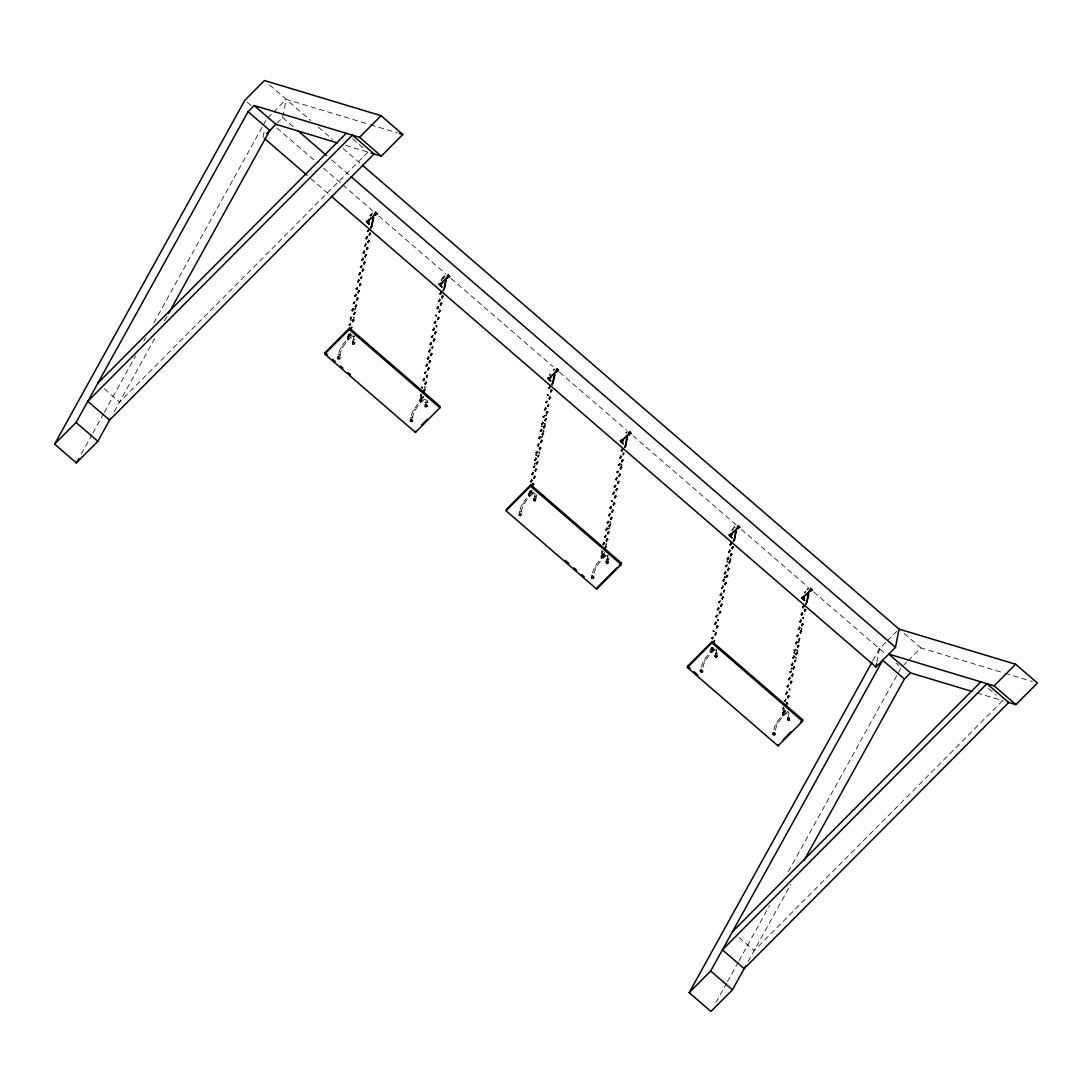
<?xml version="1.0" encoding="UTF-8"?>
<svg xmlns="http://www.w3.org/2000/svg" width="1092" height="1092" viewBox="0 0 1092 1092"><rect width="100%" height="100%" fill="white"/><g stroke="black" fill="none" stroke-linecap="round" stroke-linejoin="round"><path stroke-width="0.75" stroke-dasharray="5 3.75" d="M354.081 335.804L353.235 340.254M263.09 137.264L264.701 128.979M276.918 123.355L282.678 117.567L286.213 99.345L368.809 124.242M339.967 355.364C340.868 348.375 345.85 342.042 350.778 337.496M350.6 333.033L350.082 335.654L348.293 333.251M351.092 334.138C347.038 340.254 339.189 346.505 338.534 355.037L339.748 354.709M412.489 418.045C413.39 411.07 418.373 404.736 423.3 400.177M420.406 394.485C419.396 397.734 423.123 400.054 424.515 398.416M420.775 394.389C421.58 397.925 423.259 400.573 423.123 395.727M423.614 396.833C419.56 402.948 411.711 409.2 411.056 417.731L412.271 417.403M425.757 402.948L426.303 400.109M427.19 403.276L427.736 400.436M531.913 489.762L531.394 492.383L529.606 490.158M535.094 494.157L534.534 496.983L535.749 496.655M535.967 497.31L536.527 494.471M592.656 573.041C593.816 565.192 601.146 559.336 604.927 553.562M594.075 573.368C595.399 567.021 599.986 561.111 604.613 556.906M601.897 550.245L601.692 553.74L605.268 555.705M604.436 552.456C603.712 564.741 596.71 555.446 604.627 553.316M607.889 555.418L607.07 559.677L608.271 559.35M608.49 560.005L609.049 557.166M701.433 667.076C702.975 660.018 708.353 653.439 713.458 648.921M702.866 667.403C704.176 661.056 708.776 655.145 713.39 650.955M712.967 647.802C712.148 649.549 713.486 649.617 711.165 647.392M713.158 647.802C712.025 656.961 706.306 651.555 712.544 647.201M716.68 649.467L715.847 653.712L717.28 654.04L717.84 651.201M773.955 729.77C774.638 722.14 785.162 712.912 786.24 710.291M775.388 730.098C776.699 723.75 781.299 717.84 785.926 713.636M783.21 706.974C780.848 710.401 785.68 714.086 788.26 711.22M783.687 708.094C783.919 711.629 786.063 713.745 785.749 709.186M788.369 716.407L788.929 713.567M876.89 662.039L879.456 648.798L886.376 641.837M421.075 394.635L420.324 394.84M603.917 555.077C602.907 554.19 600.764 551.214 603.221 551.747M81.299 453.985L92.001 434.63M92.834 433.142L103.535 413.786M104.368 412.298L135.667 355.733M143.898 340.84L145.55 337.865M153.781 322.986L265.806 120.529M114.196 411.752L156.279 335.708M164.496 320.83L166.967 316.366M872.877 660.701L879.456 648.798M715.888 1002.538L726.603 983.182M727.422 981.694L738.124 962.339M738.956 960.851L769.423 905.773M788.369 871.539L901.214 667.594L896.095 663.172M748.075 961.588L790.867 884.261M267.786 117.881L272.386 113.254M273.546 112.094L286.213 99.345M368.004 152.102L119.588 402.02L104.231 388.738M337.919 354.9L338.834 353.985L340.581 355.501M352.62 340.117L354.859 339.503M410.442 417.594L412.694 416.98L413.104 418.195M425.143 402.812L427.382 402.197M519.232 511.629L521.471 511.015L521.894 512.23M533.92 496.846L534.834 495.932L536.582 497.447M606.456 559.541L607.357 558.626L609.104 560.141M715.233 653.576L716.147 652.661L717.894 654.176M887.523 640.676L896.737 631.408M903.521 665.287L906.974 661.807M908.134 660.646L920.802 647.897L1003.398 672.795M1002.592 700.654L754.176 950.572L738.82 937.291M712.475 648.102L710.36 652.852L712.434 647.87M784.534 708.476L783.742 708.612M425.935 399.276L422.727 400.095M534.998 493.147L531.517 494.13M533.838 492.151L531.749 492.874L532.746 493.011M715.137 648.88C712.707 649.958 713.581 650.109 711.083 648.512M352.252 335.585L349.863 336.049L347.857 334.316M606.087 555.009L604.968 555.692M716.557 649.74L712.83 650.859M789.093 712.434L785.353 713.554M421.662 395.168L420.884 394.622M608.217 555.528L604.04 556.824M350.791 333.893L351.01 334.493M423.327 396.573L423.532 397.188M532.323 491.223C530.889 493.693 519.915 503.822 519.847 511.766L521.28 512.093C522.181 505.105 527.163 498.771 532.091 494.226M602.088 551.119L602.211 551.474M783.401 707.848L783.606 708.449M786.049 712.284L786.281 712.421M353.712 339.762L354.436 339.926M426.249 402.457L426.958 402.62M350.204 337.401L354.709 336.077L354.04 335.49M532.446 493.011L529.443 491.414M370.42 124.734L397.952 133.033M345.645 145.359L368.345 152.211M1005.009 673.286L1032.541 681.585M976.999 692.942L1002.934 700.764M352.634 138.821L365.438 149.891M988.506 688.492L996.191 695.126M269.574 84.958L310.729 120.529M318.468 127.218L332.664 139.489M342.984 148.416L361.043 164.018M904.162 633.51L920.802 647.897M282.678 117.567L295.577 128.719M331.695 159.937L349.768 175.553M247.434 102.457L251.269 105.774M276.945 127.969L315.656 161.425M323.396 168.113L341.455 183.729M342.751 184.848L373.71 211.616M378.869 216.08L445.959 274.065M451.119 278.528L553.043 366.639M559.5 372.208L626.59 430.207M633.032 435.776L736.254 524.993M741.413 529.456L808.503 587.455M813.663 591.919L885.858 654.326M310.824 178.528L330.18 195.263M703.971 661.452A8.763 1.747 -49.2 0 1 705.023 659.977M776.494 724.146A8.763 1.747 -49.2 0 1 777.545 722.672M522.659 504.722A8.763 1.747 -49.2 0 1 523.71 503.248M595.181 567.403A8.763 1.747 -49.2 0 1 596.232 565.943M341.346 347.993A8.763 1.747 -49.2 0 1 342.397 346.519M413.868 410.674A8.763 1.747 -49.2 0 1 414.919 409.213M347.474 336.473C346.451 346.601 353.781 327.477 347.474 336.473M348.239 336.664C345.441 344.758 353.016 329.02 348.239 336.664M419.997 399.167C418.973 409.295 426.303 390.172 419.997 399.167M420.761 399.344C418.045 407.439 425.525 391.714 420.761 399.344M528.787 493.202C527.791 503.275 535.025 484.343 528.787 493.202M529.552 493.393C526.822 501.365 534.302 485.763 529.552 493.393M602.074 556.074C599.317 564.086 606.824 548.566 602.074 556.074M782.623 712.626C781.599 722.754 788.929 703.63 782.623 712.626M783.387 712.817C780.616 720.856 788.124 705.255 783.387 712.817M350.163 335.299L349.631 335.845L350.15 335.326M531.476 492.028L530.944 492.574L531.463 492.055M604.013 554.722L603.466 555.268L603.985 554.736M347.488 337.537L347.72 338.233L347.488 337.537M420.01 400.232L420.243 400.928L420.01 400.232M528.787 494.267L529.033 494.963L528.787 494.267M601.323 556.961L601.555 557.657L601.323 556.961M710.1 650.996L710.346 651.692L710.1 650.996M782.623 713.69L782.868 714.386L782.623 713.69"/><path stroke-width="1.5" d="M324.774 354.067L325.034 352.702L349.522 328.078L440.172 406.442L439.912 407.807L415.424 432.432L324.774 354.067L349.249 329.443L349.522 328.078M367.895 221.976L367.267 220.68L368.7 222.413M373.71 217.745L371.621 226.631L372.973 217.95M374.856 214.441L372.126 217.554L374.897 214.441L375.675 215.11L374.488 214.851M376.426 214.291L374.911 212.981L375.716 213.418M440.417 284.671L440.595 283.797C437.851 282.651 443.038 286.841 440.595 283.797M440.963 282.978L441.673 283.852L443.256 281.286M441.359 283.197L444.212 280.33M415.424 432.432L415.697 431.067M446.232 280.426L444.144 289.312L445.495 280.644M447.392 277.136L444.649 280.248L447.42 277.136L448.198 277.805L447.01 277.532M448.061 276.986L448.239 276.112C445.495 274.952 450.682 279.156 448.239 276.112M506.087 510.797L506.347 509.432L530.835 484.807L621.485 563.172L621.225 564.537L596.737 589.161L506.087 510.797L530.562 486.172L530.835 484.807M549.208 378.719L549.385 377.832C546.915 376.385 550.764 380.78 549.972 378.173L549.153 378.992L550.15 378.719L549.385 377.832M552.047 375.32L550.464 377.887M553.002 374.365L550.15 377.231M552.648 383.101L554.272 374.679M552.934 383.36L555.023 374.474M556.169 371.171L553.439 374.283L556.21 371.171L556.988 371.84L555.801 371.58M556.852 371.021L557.029 370.147C554.286 369 559.459 373.191 557.029 370.147M621.73 441.4L621.908 440.526C619.437 439.08 623.286 443.475 622.495 440.868L621.676 441.687L622.672 441.414L621.908 440.526M596.737 589.161L596.996 587.796L616.816 567.854M627.545 437.155L625.457 446.041L626.808 437.373M629.374 433.715L629.552 432.842C626.808 431.695 631.981 435.885 629.552 432.842M687.387 667.526L687.66 666.161L712.148 641.536L802.797 719.901L802.538 721.266L778.05 745.891L687.387 667.526L711.875 642.901L712.148 641.536M730.521 535.449L730.698 534.561C728.227 533.114 732.077 537.51 731.285 534.903L730.466 535.722L731.463 535.449L730.698 534.561M736.336 531.203L734.247 540.09L735.585 531.408M737.482 527.9L734.752 531.012L737.523 527.9L738.301 528.569L737.114 528.31M739.052 527.75L737.537 526.44L738.342 526.876M803.043 598.129L803.221 597.256C800.75 595.809 804.599 600.204 803.808 597.597L802.989 598.416L803.985 598.143L803.221 597.256M778.05 745.891L778.309 744.526M808.858 593.884L806.77 602.77L808.121 594.103M810.005 590.595L807.275 593.707L810.046 590.595L810.824 591.263L809.636 590.99M810.687 590.444L810.059 589.134L811.574 590.444M331.463 196.383L875.921 667.021L876.562 663.704M875.921 667.021L895.508 647.31L899.044 629.088L362.339 165.138M370.434 215.752L371.389 215.151M371.335 226.372L372.072 226.167M361.534 276.754L361.821 277.013M351.747 327.15L352.033 327.395M442.956 278.433L443.652 277.805M443.857 289.066L444.594 288.861M432.664 346.655L432.951 346.901M548.443 404.695L548.73 404.955M538.656 455.077L538.943 455.337M625.17 445.795L625.907 445.591M623.764 452.989L624.064 453.248M733.947 539.83L734.698 539.625M724.16 590.226L724.446 590.472M714.359 640.608L714.659 640.854M806.483 602.525L807.22 602.32M799.481 638.52L799.767 638.765M795.29 660.114L795.577 660.36M789.693 688.902L789.98 689.148M355.542 308.408L354.859 309.445M549.713 375.129L550.177 374.283M534.452 464.209L535.135 463.172M110.196 418.987L97.857 441.291L76.358 462.912L54.6 444.103L244.867 100.232L264.455 80.535L381.053 115.684L402.812 134.493L381.313 156.115L371.062 153.03M54.6 444.103L76.099 422.481L248.075 111.684L254.177 105.542L359.555 137.305L381.313 156.115M76.358 462.912L78.829 458.449M168.618 313.404L269.833 130.48L248.075 111.684M745.713 965.86L732.445 989.843L710.947 1011.465L689.188 992.655L872.044 662.189M689.188 992.655L710.687 971.034L882.664 660.237L904.422 679.047L804.026 860.469M441.386 280.248L442.042 279.252M546.478 415.056L545.959 415.779M542.287 436.65L541.769 437.373M609.213 528.132L608.694 528.869M724.324 577.45L724.842 576.712M798.921 641.673L798.402 642.41M791.25 668.932L791.768 668.195M732.131 530.016L732.95 528.938M804.668 592.71L805.473 591.632M370.325 215.479L372.195 213.39M442.847 278.173L444.717 276.085M733.865 527.859L734.807 526.849M266.544 133.784L275.935 124.338L337.537 142.916M97.83 383.21L346.246 133.292M359.555 137.305L381.053 115.684M361.206 265.82L361.971 265.984M357.521 287.851L357.139 287.756M350.518 323.833L350.136 323.751M352.689 343.052L353.89 342.711L353.631 343.857M432.336 335.708L433.101 335.886M410.524 420.516L411.957 420.843M426.153 406.552L426.713 405.733L425.771 404.914L426.221 406.224M421.526 425.211L427.354 419.342M547.228 401.392L546.846 401.296M520.802 514.55L519.369 514.223M520.256 515.369L519.86 513.731L519.533 515.206M622.044 449.249L622.809 449.426M618.345 471.28L617.963 471.198M606.524 562.476L607.725 562.134L607.466 563.281L606.592 562.134L607.794 561.807L606.811 562.789M592.779 578.064L593.038 576.917L592.055 577.9M619.15 565.519L621.485 563.172M723.832 579.279L724.597 579.456M716.843 615.274L717.608 615.438M713.144 637.291L712.762 637.209M716.802 656.497L715.369 656.183M787.96 685.162L788.724 685.326M789.12 689.789L789.502 689.871M774.638 733.974L773.436 734.302L773.696 733.155L774.569 734.302L773.368 734.629L774.351 733.647M782.978 739.844L791.14 731.626M800.463 722.249L802.797 719.901M904.422 679.047L910.523 672.904L972.126 691.468M732.418 931.763L980.834 681.845M910.523 672.904L888.765 654.094L994.143 685.858L1015.642 664.236L1037.4 683.046L1015.901 704.668L1007.793 702.224M553.494 370.12L554.422 369.246M626.03 432.814L626.945 431.941M807.329 589.543L808.257 588.67M427.149 375.088L427.354 375.689M368.714 230.262L368.973 230.002M352.975 343.366L353.958 342.383L352.757 342.724L352.907 343.707M544.43 415.779L544.69 415.52M619.887 463.472L619.751 464.086M410.81 420.843L411.52 421.007M534.63 466.175L534.889 465.902M534.493 499.29L534.943 500.586L534.002 499.781L535.271 499.112L534.998 500.259L534.056 499.453M519.792 514.059L520.515 514.223M726.767 576.794L726.248 577.327L726.767 576.794M795.467 649.603L795.727 649.344M791.263 671.198L791.523 670.938M715.792 656.019L716.516 656.169M701.105 670.788L701.555 672.099L700.614 671.28L701.883 670.625L701.624 671.771L700.682 670.952M785.817 699.371L785.667 699.986M399.576 133.511L402.812 134.493M899.044 629.088L1015.642 664.236M994.143 685.858L1015.901 704.668M298.157 130.944L326.535 155.487M351.051 176.672L895.508 647.31M254.177 105.542L275.935 124.338M264.373 138.384L306.948 175.184M349.249 329.443L439.912 407.807M530.562 486.172L621.225 564.537M711.875 642.901L802.538 721.266M325.034 352.702L327.586 354.914M332.691 359.323L335.244 361.534M340.363 365.957L342.915 368.154M348.02 372.577L350.573 374.774M565.083 560.21L568.918 563.513M574.023 567.936L576.576 570.147M581.681 574.556L584.234 576.767M687.66 666.161L690.212 668.372M694.048 671.689L697.87 674.992M76.099 422.481L97.857 441.291M710.687 971.034L732.445 989.843M621.048 464.277L621.853 465.356M368.072 221.103L368.782 221.976M801.296 628.582L801.76 629.292M730.166 558.681L730.753 559.691M797.092 650.177L797.679 651.173M727.545 561.766L727.081 561.056M794.471 653.248L794.007 652.538M795.699 657.37L796.164 658.08M544.662 423.546L545.236 424.556M542.042 426.631L541.564 425.921M543.256 430.753L543.734 431.463M610.182 522.235L610.66 522.945M539.066 452.347L539.53 453.057M605.992 543.83L606.456 544.539M536.445 455.419L535.858 454.422M424.679 387.1L425.143 387.81M353.549 317.212L354.026 317.922M350.928 320.284L350.355 319.287M798.525 634.943L797.883 635.121M727.395 565.055L726.753 565.233M720.406 601.05L719.751 601.228M615.82 485.408L615.165 485.585M608.817 521.403L608.176 521.58M537.687 451.515L537.046 451.692M435.899 321.485L435.258 321.662M426.112 371.867L425.457 372.044M426.644 406.06L425.703 405.241L425.443 406.388M354.982 301.979L354.34 302.156M366.489 221.458L367.908 223.205L366.489 221.458M368.441 220.284L369.151 221.157L368.441 220.284M368.837 220.502L371.69 217.636L368.837 220.502M375.703 212.189L377.122 213.936L375.703 212.189M439.011 284.152L440.431 285.899L439.011 284.152M448.225 274.884L449.645 276.631L448.225 274.884M547.802 378.187L549.221 379.934L547.802 378.187M557.016 368.932L558.435 370.666L557.016 368.932M620.324 440.881L621.744 442.629L620.324 440.881M622.276 439.707L622.986 440.581L622.276 439.707M622.672 439.926L625.525 437.059L622.672 439.926M626.044 436.541C627.122 435.394 629.21 433.62 628.692 433.865L626.044 436.541M629.538 431.613L630.958 433.36L629.538 431.613M729.115 534.93L730.534 536.663L729.115 534.93M731.067 533.742L731.777 534.616L731.067 533.742M731.463 533.961L734.302 531.094L731.463 533.961M738.328 525.662L739.748 527.395L738.328 525.662M801.637 597.611L803.057 599.358L801.637 597.611M803.589 596.437L804.299 597.31L803.589 596.437M803.985 596.655L806.838 593.789L803.985 596.655M810.851 588.342L812.271 590.09L810.851 588.342M368.864 223.819L369.451 224.324L368.864 223.819M367.472 231.013L368.059 231.518L367.472 231.026M366.066 238.22L366.653 238.725L366.066 238.22M364.673 245.413L365.26 245.918L364.673 245.413M363.267 252.621L363.854 253.112L363.267 252.621M361.875 259.814L362.462 260.319L361.875 259.814M360.469 267.008L361.056 267.513L360.469 267.008M359.077 274.215L359.664 274.706L359.077 274.215M357.671 281.408L358.258 281.913L357.671 281.408M356.279 288.602L356.866 289.107L356.279 288.602M354.873 295.809L355.46 296.301L354.873 295.809M353.48 303.003L354.067 303.508L353.48 303.003M352.074 310.196L352.661 310.701L352.074 310.196M350.682 317.403L351.269 317.895L350.682 317.403M370.011 233.21L370.598 233.715L370.011 233.224M349.276 324.597L349.863 325.102L349.276 324.597M368.618 240.417L369.192 240.922L368.618 240.417M367.212 247.611L367.799 248.116L367.212 247.611M365.82 254.805L366.393 255.31L365.82 254.818M364.414 262.012L365.001 262.517L364.414 262.012M363.022 269.205L363.595 269.71L363.022 269.205M360.223 283.606L360.797 284.111L360.223 283.606M358.818 290.8L359.405 291.305L358.818 290.8M357.425 297.993L357.999 298.498L357.425 297.993M356.019 305.2L356.606 305.705L356.019 305.2M354.627 312.394L355.2 312.899L354.627 312.394M353.221 319.601L353.808 320.092L353.221 319.601M441.4 286.514L441.973 287.019L441.4 286.514M439.994 293.707L440.581 294.212L439.994 293.707M438.602 300.914L439.175 301.419L438.602 300.914M437.196 308.108L437.783 308.613L437.196 308.108M435.804 315.301L436.377 315.806L435.804 315.301M434.398 322.509L434.985 323.014L434.398 322.509M433.005 329.702L433.579 330.207L433.005 329.702M431.599 336.896L432.186 337.401L431.599 336.896M430.207 344.103L430.78 344.608L430.207 344.103M428.801 351.296L429.388 351.801L428.801 351.296M427.409 358.49L427.982 358.995L427.409 358.49M426.003 365.697L426.59 366.202L426.003 365.697M424.611 372.891L425.184 373.396L424.611 372.891M423.205 380.084L423.792 380.589L423.205 380.084M442.533 295.905L443.12 296.41L442.533 295.905M421.812 387.291L422.386 387.797L421.812 387.291M441.141 303.112L441.714 303.603L441.141 303.112M439.735 310.305L440.322 310.81L439.735 310.305M438.342 317.499L438.916 318.004L438.342 317.499M435.544 331.9L436.118 332.405L435.544 331.9M434.138 339.093L434.725 339.598L434.138 339.093M431.34 353.494L431.927 353.999L431.34 353.494M429.948 360.688L430.521 361.193L429.948 360.688M428.542 367.895L429.129 368.4L428.542 367.895M425.743 382.282L426.33 382.787L425.743 382.282M424.351 389.489L424.925 389.994L424.351 389.489M550.177 380.548L550.764 381.053L550.177 380.548M548.785 387.756L549.358 388.247L548.785 387.756M547.379 394.949L547.966 395.454L547.379 394.949M545.986 402.143L546.56 402.648L545.986 402.143M544.58 409.35L545.167 409.841L544.58 409.35M543.188 416.543L543.761 417.048L543.188 416.543M541.782 423.737L542.369 424.242L541.782 423.737M540.39 430.944L540.963 431.436L540.39 430.944M538.984 438.138L539.571 438.643L538.984 438.138M537.592 445.331L538.165 445.836L537.592 445.331M536.186 452.538L536.773 453.03L536.186 452.538M534.793 459.732L535.367 460.237L534.793 459.732M533.387 466.926L533.974 467.431L533.387 466.926M531.995 474.133L532.568 474.624L531.995 474.133M551.323 389.953L551.91 390.445L551.323 389.953M530.589 481.326L531.176 481.831L530.589 481.326M549.931 397.147L550.505 397.652L549.931 397.147M547.133 411.548L547.706 412.039L547.133 411.548M545.727 418.741L546.314 419.246L545.727 418.741M544.335 425.935L544.908 426.44L544.335 425.935M542.929 433.142L543.516 433.633L542.929 433.142M541.536 440.335L542.11 440.84L541.536 440.335M540.13 447.529L540.717 448.034L540.13 447.529M537.332 461.93L537.919 462.435L537.332 461.93M535.94 469.123L536.513 469.628L535.926 469.123M534.534 476.33L535.121 476.822L534.534 476.33M533.128 483.524L533.715 484.029L533.128 483.524M622.699 443.243L623.286 443.748L622.699 443.243M621.307 450.436L621.894 450.941L621.307 450.436M619.901 457.644L620.488 458.149L619.901 457.644M618.509 464.837L619.096 465.342L618.509 464.837M617.103 472.031L617.69 472.536L617.103 472.031M615.711 479.238L616.298 479.743L615.711 479.238M614.305 486.431L614.892 486.936L614.305 486.431M612.912 493.625L613.499 494.13L612.912 493.625M611.506 500.832L612.093 501.337L611.506 500.832M610.114 508.026L610.701 508.531L610.114 508.026M608.708 515.219L609.295 515.724L608.708 515.219M607.316 522.426L607.903 522.932L607.316 522.426M605.91 529.62L606.497 530.125L605.91 529.62M604.518 536.814L605.105 537.319L604.518 536.814M603.112 544.021L603.699 544.526L603.112 544.021M622.454 459.841L623.027 460.346L622.454 459.841M621.048 467.035L621.635 467.54L621.048 467.035M619.655 474.228L620.229 474.733L619.655 474.228M618.249 481.435L618.836 481.941L618.249 481.435M616.857 488.629L617.43 489.134L616.857 488.629M615.451 495.823L616.038 496.328L615.451 495.823M614.059 503.03L614.632 503.535L614.059 503.03M612.653 510.223L613.24 510.728L612.653 510.223M611.261 517.417L611.834 517.922L611.261 517.417M609.855 524.624L610.442 525.129L609.855 524.624M608.462 531.818L609.036 532.323L608.462 531.818M607.056 539.011L607.643 539.516L607.056 539.011M605.664 546.218L606.237 546.723L605.664 546.218M731.49 537.278L732.077 537.783L731.49 537.278M730.098 544.485L730.671 544.976L730.098 544.485M728.692 551.678L729.279 552.183L728.692 551.678M727.299 558.872L727.873 559.377L727.299 558.872M725.893 566.079L726.48 566.571L725.893 566.079M724.501 573.273L725.074 573.778L724.501 573.273M723.095 580.466L723.682 580.971L723.095 580.466M721.703 587.673L722.276 588.165L721.703 587.673M720.297 594.867L720.884 595.372L720.297 594.867M718.905 602.061L719.478 602.566L718.905 602.061M717.499 609.268L718.086 609.759L717.499 609.268M716.106 616.461L716.68 616.966L716.106 616.461M714.7 623.655L715.287 624.16L714.7 623.655M713.308 630.862L713.881 631.353L713.308 630.862M732.636 546.683L733.223 547.174L732.636 546.683M731.231 553.876L731.817 554.381L731.231 553.876M711.902 638.056L712.489 638.561L711.902 638.056M729.838 561.07L730.425 561.575L729.838 561.07M728.432 568.277L729.019 568.768L728.432 568.277M727.04 575.47L727.627 575.975L727.04 575.47M725.634 582.664L726.221 583.169L725.634 582.664M722.836 597.065L723.423 597.57L722.836 597.065M721.443 604.258L722.03 604.763L721.443 604.258M720.038 611.465L720.624 611.957L720.038 611.465M717.239 625.852L717.826 626.358L717.239 625.852M715.847 633.06L716.434 633.551L715.847 633.06M804.012 599.972L804.599 600.477L804.012 599.972M802.62 607.166L803.207 607.671L802.62 607.166M801.214 614.373L801.801 614.878L801.214 614.373M799.822 621.566L800.409 622.071L799.822 621.566M798.416 628.76L799.003 629.265L798.416 628.76M797.024 635.967L797.61 636.472L797.024 635.967M795.618 643.161L796.204 643.666L795.618 643.161M794.225 650.354L794.799 650.859L794.225 650.354M792.819 657.561L793.406 658.067L792.819 657.561M791.427 664.755L792 665.26L791.427 664.755M790.021 671.949L790.608 672.454L790.021 671.949M788.629 679.156L789.202 679.661L788.629 679.156M787.223 686.349L787.81 686.854L787.223 686.349M785.831 693.543L786.404 694.048L785.831 693.557M805.159 609.363L805.746 609.868L805.159 609.363M784.425 700.75L785.012 701.255L784.425 700.75M802.361 623.764L802.948 624.269L802.361 623.764M800.968 630.958L801.542 631.463L800.968 630.958M798.17 645.358L798.743 645.863L798.17 645.358M796.764 652.552L797.351 653.057L796.764 652.552M793.966 666.953L794.553 667.458L793.966 666.953M792.574 674.146L793.147 674.651L792.574 674.146M791.168 681.353L791.755 681.858L791.168 681.353M788.369 695.74L788.956 696.246L788.369 695.74M786.977 702.948L787.55 703.453L786.977 702.948M352.375 135.149L87.824 401.283L109.582 420.092L374.133 153.945L352.375 135.149M368.059 221.307L368.441 222.399L368.059 221.307M370.761 227.259L370.993 227.955L370.761 227.259M367.076 236.759L367.308 237.455L367.076 236.759M369.355 234.452L369.601 235.162L369.355 234.452M365.67 243.953L365.916 244.663L365.67 243.953M367.963 241.66L368.195 242.356L367.963 241.66M364.278 251.16L364.51 251.856L364.278 251.16M366.557 248.853L366.803 249.549L366.557 248.853M362.872 258.354L363.117 259.05L362.872 258.354M365.165 256.047L365.397 256.757L365.165 256.047M363.759 263.254L364.005 263.95L363.759 263.254M360.073 272.754L360.319 273.45L360.073 272.754M362.367 270.447L362.599 271.144L362.367 270.447M358.681 279.948L358.913 280.644L358.681 279.948M360.961 277.655L361.206 278.351L360.961 277.655M359.568 284.848L359.8 285.544L359.568 284.848M355.883 294.349L356.115 295.045L355.883 294.349M358.162 292.042L358.408 292.738L358.162 292.042M356.77 299.249L357.002 299.945L356.77 299.249M353.085 308.749L353.317 309.445L353.085 308.749M355.364 306.442L355.61 307.139L355.364 306.442M353.972 313.636L354.204 314.332L353.972 313.636M352.566 320.843L352.812 321.539L352.566 320.843M351.174 328.037L351.406 328.733L351.174 328.037M338.356 356.442L337.865 358.572L339.202 358.872L340.103 357.958L338.356 356.442M353.044 341.66L352.552 343.789L353.89 344.089L354.791 343.175L353.044 341.66M338.547 357.002L338.998 358.312L338.547 357.002M338.479 357.33L338.943 358.64L338.479 357.33M440.581 284.002L440.963 285.08L440.581 284.002M440.991 292.26L441.236 292.956L440.991 292.26M443.284 289.953L443.529 290.649L443.284 289.953M439.598 299.454L439.83 300.15L439.598 299.454M441.878 297.147L442.123 297.857L441.878 297.147M438.192 306.647L438.438 307.357L438.192 306.647M440.486 304.354L440.731 305.05L440.486 304.354M439.08 311.548L439.325 312.244L439.08 311.548M437.687 318.741L437.933 319.451L437.687 318.741M434.002 328.242L434.234 328.951L434.002 328.242M436.281 325.948L436.527 326.644L436.281 325.948M434.889 333.142L435.135 333.838L434.889 333.142M431.203 342.642L431.436 343.338L431.203 342.642M433.483 340.335L433.729 341.045L433.483 340.335M429.798 349.836L430.043 350.546L429.798 349.836M432.091 347.543L432.336 348.239L432.091 347.543M428.405 357.043L428.637 357.739L428.405 357.043M430.685 354.736L430.93 355.432L430.685 354.736M426.999 364.237L427.245 364.933L426.999 364.237M429.293 361.93L429.538 362.64L429.293 361.93M427.887 369.137L428.132 369.833L427.887 369.137M424.201 378.637L424.447 379.333L424.201 378.637M426.494 376.33L426.74 377.027L426.494 376.33M425.088 383.524L425.334 384.234L425.088 383.524M423.696 390.731L423.942 391.427L423.696 390.731M410.879 419.137L410.387 421.266L411.725 421.567L412.626 420.652L410.879 419.137M425.566 404.354L425.075 406.483L426.412 406.784L427.327 405.869L425.566 404.354M411.07 419.697L411.466 421.335L412.012 420.516L411.07 419.697M549.781 386.295L550.027 386.991L549.781 386.295M552.074 383.988L552.306 384.684L552.074 383.988M550.668 391.195L550.914 391.892L550.668 391.195M549.276 398.389L549.508 399.085L549.276 398.389M545.577 407.889L545.823 408.585L545.577 407.889M547.87 405.582L548.116 406.279L547.87 405.582M546.478 412.79L546.71 413.486L546.478 412.79M542.779 422.29L543.024 422.986L542.779 422.29M545.072 419.983L545.317 420.679L545.072 419.983M541.386 429.484L541.632 430.18L541.386 429.484M543.679 427.177L543.912 427.873L543.679 427.177M539.98 436.677L540.226 437.373L539.98 436.677M542.274 434.384L542.519 435.08L542.274 434.384M538.588 443.884L538.834 444.58L538.588 443.884M540.881 441.577L541.113 442.274L540.881 441.577M539.475 448.771L539.721 449.481L539.475 448.771M535.79 458.271L536.035 458.968L535.79 458.271M538.083 455.978L538.315 456.674L538.083 455.978M536.677 463.172L536.923 463.868L536.677 463.172M532.992 472.672L533.237 473.368L532.992 472.672M535.285 470.365L535.517 471.075L535.285 470.365M531.586 479.866L531.831 480.562L531.586 479.866M533.879 477.573L534.125 478.269L533.879 477.573M532.486 484.766L532.719 485.462L532.486 484.766M519.669 513.172L519.178 515.301L520.502 515.601L521.416 514.687L519.669 513.172M534.357 498.389L533.865 500.518L535.203 500.818L535.681 498.689L534.357 498.389M628.733 433.865L629.101 434.944L628.733 433.865M624.597 446.683L624.829 447.379L624.597 446.683M620.911 456.183L621.143 456.879L620.911 456.183M623.191 453.876L623.436 454.586L623.191 453.876M621.798 461.083L622.03 461.779L621.798 461.083M620.393 468.277L620.638 468.973L620.393 468.277M616.707 477.777L616.953 478.473L616.707 477.777M619 475.47L619.232 476.18L619 475.47M617.594 482.678L617.84 483.374L617.594 482.678M613.909 492.178L614.154 492.874L613.909 492.178M616.202 489.871L616.434 490.567L616.202 489.871M614.796 497.065L615.042 497.775L614.796 497.065M611.111 506.565L611.356 507.275L611.111 506.565M613.404 504.272L613.636 504.968L613.404 504.272M609.718 513.772L609.95 514.468L609.718 513.772M611.998 511.465L612.243 512.162L611.998 511.465M610.605 518.659L610.837 519.369L610.605 518.659M606.92 528.159L607.152 528.869L606.92 528.159M609.2 525.866L609.445 526.562L609.2 525.866M605.514 535.367L605.76 536.063L605.514 535.367M607.807 533.06L608.039 533.756L607.807 533.06M604.122 542.56L604.354 543.256L604.122 542.56M606.401 540.253L606.647 540.963L606.401 540.253M605.009 547.461L605.241 548.157L605.009 547.461M592.192 575.866L591.7 577.996L593.038 578.296L593.939 577.381L592.192 575.866M606.879 561.083L605.978 561.998L607.725 563.513L608.217 561.384L606.879 561.083M592.383 576.426L592.833 577.736L592.383 576.426M731.094 543.024L731.34 543.72L731.094 543.024M733.374 540.717L733.619 541.427L733.374 540.717M729.688 550.218L729.934 550.914L729.688 550.218M731.981 547.925L732.227 548.621L731.981 547.925M728.296 557.425L728.541 558.121L728.296 557.425M730.575 555.118L730.821 555.814L730.575 555.118M729.183 562.312L729.429 563.022L729.183 562.312M725.497 571.812L725.743 572.522L725.497 571.812M727.777 569.519L728.023 570.215L727.777 569.519M722.699 586.213L722.945 586.909L722.699 586.213M724.979 583.906L725.224 584.602L724.979 583.906M721.293 593.406L721.539 594.116L721.293 593.406M723.587 591.113L723.832 591.809L723.587 591.113M722.181 598.307L722.426 599.003L722.181 598.307M718.495 607.807L718.741 608.503L718.495 607.807M720.788 605.5L721.034 606.21L720.788 605.5M719.382 612.708L719.628 613.404L719.382 612.708M715.697 622.208L715.942 622.904L715.697 622.208M717.99 619.901L718.236 620.597L717.99 619.901M716.584 627.095L716.83 627.804L716.584 627.095M715.192 634.302L715.437 634.998L715.192 634.302M713.786 641.495L714.032 642.192L713.786 641.495M700.982 669.901L700.068 670.816L701.815 672.331L702.729 671.416L700.982 669.901M715.669 655.132L714.755 656.046L716.516 657.548L716.994 655.418L715.669 655.132M715.861 655.691L715.315 656.51L716.256 657.316L715.861 655.691M803.616 605.719L803.862 606.415L803.616 605.719M805.91 603.412L806.142 604.108L805.91 603.412M802.224 612.912L802.456 613.608L802.224 612.912M804.504 610.605L804.749 611.315L804.504 610.605M800.818 620.106L801.064 620.816L800.818 620.106M803.111 617.813L803.343 618.509L803.111 617.813M799.412 627.313L799.658 628.009L799.412 627.313M801.705 625.006L801.951 625.702L801.705 625.006M800.313 632.2L800.545 632.91L800.313 632.2M796.614 641.7L796.86 642.41L796.614 641.7M798.907 639.407L799.153 640.103L798.907 639.407M797.515 646.601L797.747 647.297L797.515 646.601M793.816 656.101L794.061 656.797L793.816 656.101M796.109 653.794L796.355 654.504L796.109 653.794M792.423 663.294L792.669 664.004L792.423 663.294M794.717 661.001L794.949 661.697L794.717 661.001M793.311 668.195L793.556 668.891L793.311 668.195M789.625 677.695L789.871 678.391L789.625 677.695M791.918 675.388L792.15 676.098L791.918 675.388M790.512 682.596L790.758 683.292L790.512 682.596M786.827 692.096L787.073 692.792L786.827 692.096M787.714 696.983L787.96 697.692L787.714 696.983M786.322 704.19L786.554 704.886L786.322 704.19M773.505 732.596L772.59 733.51L774.337 735.025L775.252 734.111L773.505 732.596M788.192 717.813L787.701 719.942L789.038 720.242L789.53 718.113L788.192 717.813M788.383 718.372L788.833 719.683L788.383 718.372M788.328 718.7L788.779 720.01L788.328 718.7M986.963 683.701L722.413 949.835L744.171 968.645L1008.721 702.511L986.963 683.701"/></g></svg>
